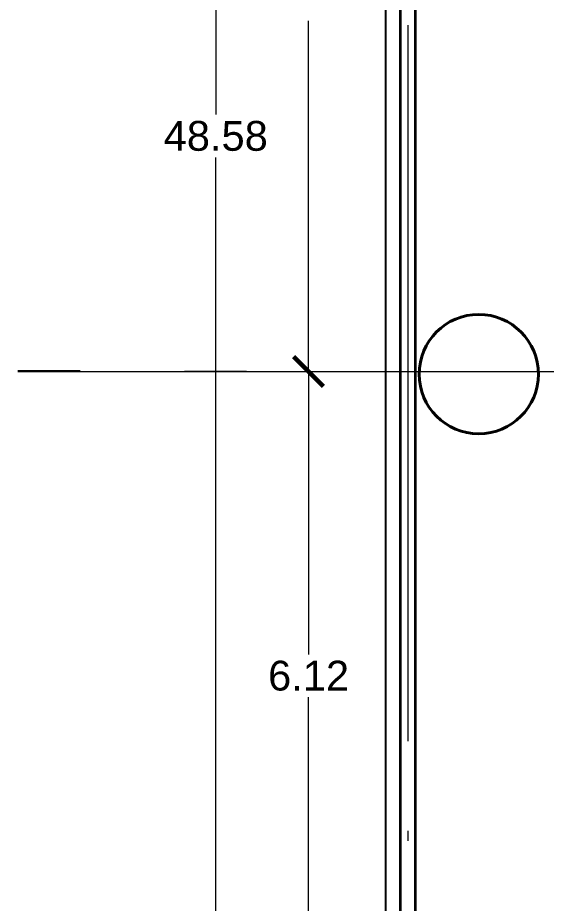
# Model space of a CAD drawing. Header units: inches. Extents: x 13 to 261, y -112 to -47.
# Drawn here: x 12.65 to 17.97, y -84.05 to -75.15 of the extents above; entities that cross this region are included whole.
import ezdxf

# ---------------------------------------------------------------- set-up
doc = ezdxf.new("R2010")
doc.units = ezdxf.units.IN
doc.header["$MEASUREMENT"] = 0
doc.linetypes.add('ACAD_ISO04W100', pattern=[30, 24, -3, 0, -3])
for name, color, linetype, lineweight in [('COLUMNAS', 20, 'Continuous', 40), ('COTAS', 192, 'Continuous', 13), ('EJES', 1, 'ACAD_ISO04W100', 13), ('MUROS', 5, 'Continuous', 35), ('TERRENO', 8, 'Continuous', 25), ('TEXTOS', 124, 'Continuous', 30)]:
    doc.layers.add(name, color=color, linetype=linetype, lineweight=lineweight)
doc.styles.add('COTAS', font='ARIALUNI.TTF', dxfattribs={"height": 0.3})

# ---------------------------------------------------------------- blocks, each defined once
blk = doc.blocks.new('_ArchTick')
at = {"color": 0, "linetype": 'ByBlock', "const_width": 0.15}
blk.add_lwpolyline([(-0.5, -0.5), (0.5, 0.5)], dxfattribs=at)

msp = doc.modelspace()

# ---------------------------------------------------------------- linework, layer by layer
at = {"layer": 'COLUMNAS'}
msp.add_circle((17.2908, -78.7331), 0.6, dxfattribs=at)
at = {"layer": 'COTAS', "color": 1}
for p, q in [((14.6437, -52.0518), (14.6437, -76.1235)), ((15.5782, -78.7073), (15.5782, -75.181)), ((14.6437, -100.6268), (14.6437, -76.5551)), ((14.9532, -78.7073), (14.3282, -78.7073)), ((15.5782, -78.7073), (15.5782, -81.5513)), ((15.5782, -84.8268), (15.5782, -81.9828))]:
    msp.add_line(p, q, dxfattribs=at)
at = {"layer": 'COTAS', "color": 3}
msp.add_line((16.2032, -78.7073), (16.8282, -78.7073), dxfattribs=at)
at = {"layer": 'EJES', "color": 1, "ltscale": 0.3}
for p, q in [((16.5757, -47.925), (16.5757, -91.8268)), ((12.6505, -78.7073), (28.5507, -78.7073))]:
    msp.add_line(p, q, dxfattribs=at)
at = {"layer": 'MUROS'}
for p, q in [((16.5007, -51.9768), (16.5007, -91.8268)), ((16.6507, -52.1268), (16.6507, -91.6768))]:
    msp.add_line(p, q, dxfattribs=at)
at = {"layer": 'TERRENO'}
msp.add_line((16.3507, -51.8268), (16.3507, -91.8268), dxfattribs=at)
at = {"layer": 'TEXTOS', "color": 1}
msp.add_line((13.2792, -78.7034), (12.6506, -78.7034), dxfattribs=at)

# ---------------------------------------------------------------- block references
at = {"layer": 'COTAS', "color": 1, "xscale": 0.3, "yscale": 0.3, "zscale": 0.3}
for rotation in [90, 270]:
    msp.add_blockref('_ArchTick', (15.5782, -78.7073), dxfattribs=dict(at, rotation=rotation))

# ---------------------------------------------------------------- texts
at = {"layer": 'COTAS', "color": 1, "char_height": 0.3, "attachment_point": 5, "style": 'COTAS'}
for s, insert in [('48.58', (14.6437, -76.3393)), ('6.12', (15.5782, -81.7671))]:
    msp.add_mtext(s, dxfattribs=dict(at, insert=insert))

doc.saveas('drawing.dxf')
